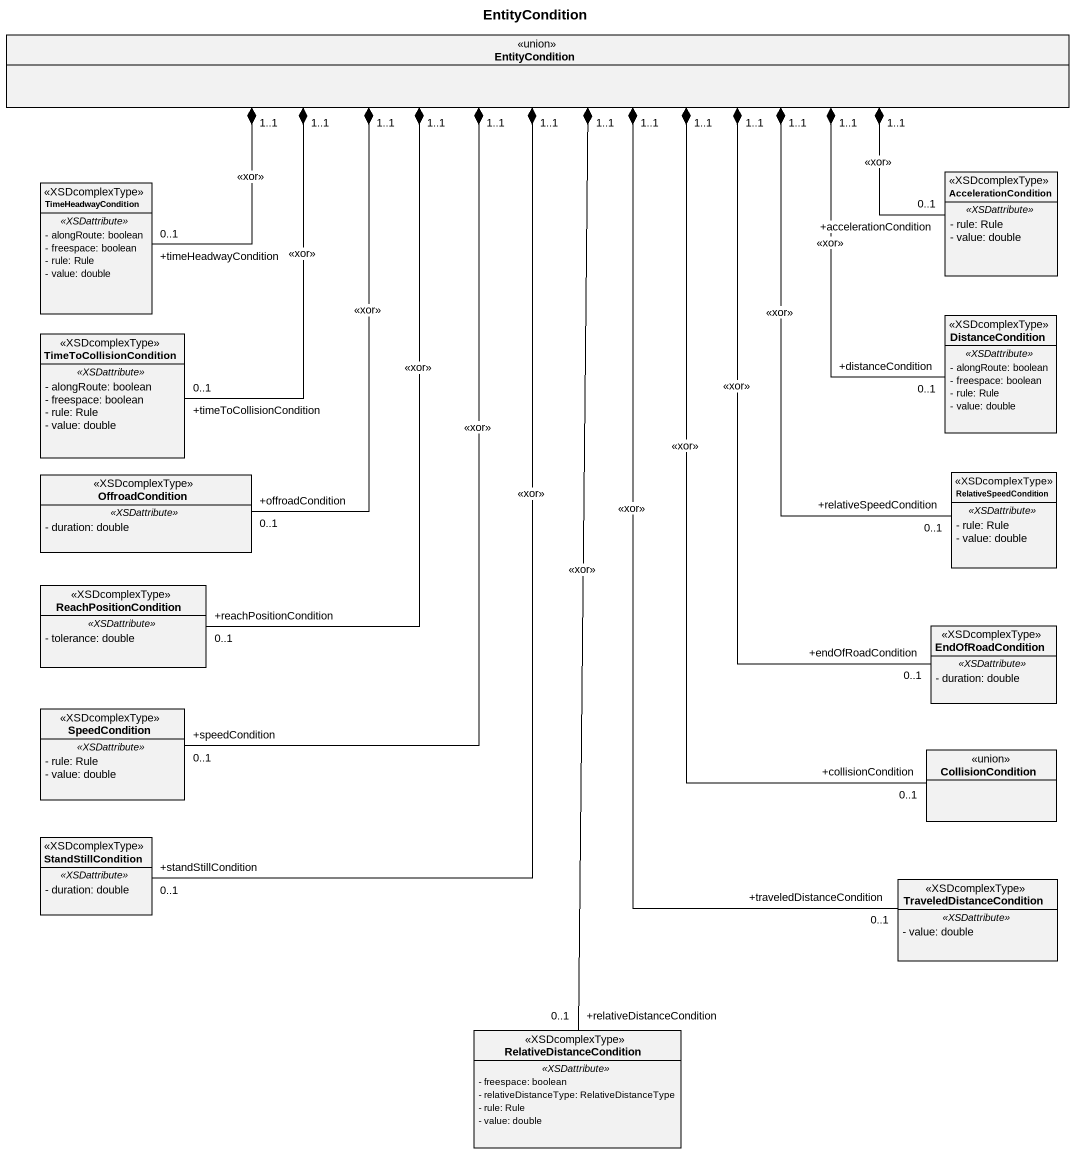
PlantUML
@startuml
title EntityCondition
hide circle
hide empty members
skinparam classAttributeIconSize 0
class EntityCondition <<union>>
class AccelerationCondition <<XSDcomplexType>> {
  .. <<XSDattribute>> ..
  - rule: Rule
  - value: double
}
class TimeHeadwayCondition <<XSDcomplexType>> {
  .. <<XSDattribute>> ..
  - alongRoute: boolean
  - freespace: boolean
  - rule: Rule
  - value: double
}
class DistanceCondition <<XSDcomplexType>> {
  .. <<XSDattribute>> ..
  - alongRoute: boolean
  - freespace: boolean
  - rule: Rule
  - value: double
}
class TimeToCollisionCondition <<XSDcomplexType>> {
  .. <<XSDattribute>> ..
  - alongRoute: boolean
  - freespace: boolean
  - rule: Rule
  - value: double
}
class OffroadCondition <<XSDcomplexType>> {
  .. <<XSDattribute>> ..
  - duration: double
}
class RelativeSpeedCondition <<XSDcomplexType>> {
  .. <<XSDattribute>> ..
  - rule: Rule
  - value: double
}
class ReachPositionCondition <<XSDcomplexType>> {
  .. <<XSDattribute>> ..
  - tolerance: double
}
class EndOfRoadCondition <<XSDcomplexType>> {
  .. <<XSDattribute>> ..
  - duration: double
}
class SpeedCondition <<XSDcomplexType>> {
  .. <<XSDattribute>> ..
  - rule: Rule
  - value: double
}
class CollisionCondition <<union>>
class StandStillCondition <<XSDcomplexType>> {
  .. <<XSDattribute>> ..
  - duration: double
}
class TraveledDistanceCondition <<XSDcomplexType>> {
  .. <<XSDattribute>> ..
  - value: double
}
class RelativeDistanceCondition <<XSDcomplexType>> {
  .. <<XSDattribute>> ..
  - freespace: boolean
  - relativeDistanceType: RelativeDistanceType
  - rule: Rule
  - value: double
}
EntityCondition "1..1" *-right- "+accelerationCondition\n0..1" AccelerationCondition : <<xor>>
EntityCondition "1..1" *-left- "+timeHeadwayCondition\n0..1" TimeHeadwayCondition : <<xor>>
EntityCondition "1..1" *-- "+distanceCondition\n0..1" DistanceCondition : <<xor>>
EntityCondition "1..1" *-- "+timeToCollisionCondition\n0..1" TimeToCollisionCondition : <<xor>>
EntityCondition "1..1" *-- "+offroadCondition\n0..1" OffroadCondition : <<xor>>
EntityCondition "1..1" *-- "+relativeSpeedCondition\n0..1" RelativeSpeedCondition : <<xor>>
EntityCondition "1..1" *-- "+reachPositionCondition\n0..1" ReachPositionCondition : <<xor>>
EntityCondition "1..1" *-- "+endOfRoadCondition\n0..1" EndOfRoadCondition : <<xor>>
EntityCondition "1..1" *-- "+speedCondition\n0..1" SpeedCondition : <<xor>>
EntityCondition "1..1" *-- "+collisionCondition\n0..1" CollisionCondition : <<xor>>
EntityCondition "1..1" *-- "+standStillCondition\n0..1" StandStillCondition : <<xor>>
EntityCondition "1..1" *-- "+traveledDistanceCondition\n0..1" TraveledDistanceCondition : <<xor>>
EntityCondition "1..1" *-- "+relativeDistanceCondition\n0..1" RelativeDistanceCondition : <<xor>>
@enduml
